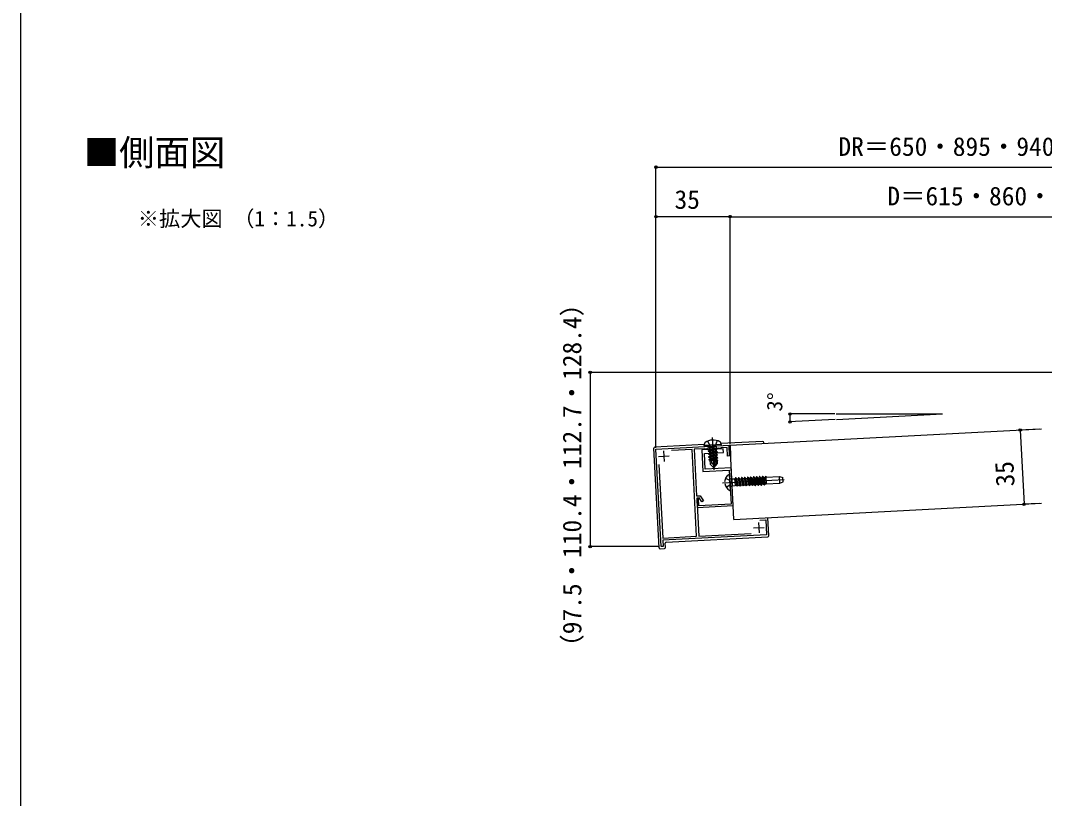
# Model space of a CAD drawing. Units: millimetres, scale not verified. Extents: x -736 to 735, y -1104 to 1095.
# Drawn here: x -735 to -11, y -554 to -4 of the extents above; entities that cross this region are included whole.
import ezdxf
from ezdxf.enums import TextEntityAlignment as Align

# ---------------------------------------------------------------- set-up
doc = ezdxf.new("R2010")
doc.units = ezdxf.units.MM
doc.header["$LTSCALE"] = 4
for name, color, linetype in [('0-1_USER1', 3, 'Continuous'), ('0-2_YKK_11', 7, 'Continuous'), ('0-3_YKK_12', 2, 'Continuous'), ('0-4_YKK_13', 4, 'Continuous'), ('0-5_YKK_D', 6, 'Continuous'), ('0-6_YKK_ZWAK', 7, 'Continuous')]:
    doc.layers.add(name, color=color, linetype=linetype)
doc.styles.add('ＭＳ ゴシック', font='')
doc.styles.get('ＭＳ ゴシック').set_extended_font_data('MS Gothic')

msp = doc.modelspace()

# ---------------------------------------------------------------- linework, layer by layer
at = {"layer": '0-2_YKK_11'}
for p, q in [((-280.308, -308.376), (-279.915, -315.865)), ((-283.856, -312.317), (-276.366, -311.924)), ((-213.07, -358.926), (-212.677, -366.416)), ((-216.618, -362.867), (-209.129, -362.474))]:
    msp.add_line(p, q, dxfattribs=at)
for points in [[(-212.168, -357.377), (-207.905, -357.153), (-207.356, -367.639), (-280.755, -371.485), (-280.52, -375.979), (-282.018, -376.058), (-285.629, -307.152), (-233.95, -304.444), (-233.557, -311.934), (-235.055, -312.012), (-235.369, -306.02), (-239.501, -306.237), (-239.903, -306.54), (-241.292, -306.612), (-241.723, -306.353), (-249.388, -306.755), (-249.789, -307.058), (-251.178, -307.131), (-251.609, -306.872), (-258.587, -307.237), (-256.86, -340.192), (-254.286, -340.057), (-251.975, -343.616), (-253.233, -344.433), (-255.072, -341.6), (-256.782, -341.69), (-255.369, -368.653), (-218.393, -366.715)], [(-283.557, -318.032), (-280.834, -369.988), (-256.867, -368.731), (-260.085, -307.316), (-274.592, -308.076)]]:
    msp.add_lwpolyline(points, dxfattribs=at)
msp.add_lwpolyline([(-230.963, -347.097), (-232.369, -320.284), (-250.793, -321.249), (-251.366, -310.314), (-237.885, -309.608), (-238.026, -306.912), (-244.829, -307.268), (-245.095, -307.462), (-245.918, -307.505), (-246.202, -307.34), (-253.305, -307.712), (-252.505, -322.991), (-233.78, -322.01), (-232.524, -345.977), (-255.293, -347.17), (-255.56, -342.077), (-256.033, -341.652), (-256.742, -342.44), (-256.428, -348.432)], close=True, dxfattribs=at)
at = {"layer": '0-3_YKK_12'}
msp.add_line((-230.453, -356.832), (-13.111, -345.449), dxfattribs=at)
msp.add_lwpolyline([(-230.453, -356.832), (-233.201, -304.404), (-13.111, -292.877)], dxfattribs=at)
at = {"layer": '0-4_YKK_13'}
for p, q in [((-251.441, -303.859), (-286.456, -305.694)), ((-251.534, -304.614), (-251.385, -303.401)), ((-239.55, -303.986), (-251.534, -304.614)), ((-245.957, -298.88), (-244.756, -321.798)), ((-239.55, -303.986), (-239.825, -302.796)), ((-210.061, -301.69), (-239.721, -303.244)), ((-239.55, -303.986), (-239.643, -304.742)), ((-209.234, -303.148), (-209.273, -302.4)), ((-283.476, -376.885), (-287.166, -306.482)), ((-251.534, -304.614), (-251.362, -305.357)), ((-239.643, -304.742), (-251.362, -305.357)), ((-248.612, -308.407), (-242.376, -307.028)), ((-248.612, -308.407), (-247.814, -307.888)), ((-248.612, -308.407), (-248.605, -308.556)), ((-242.368, -307.178), (-248.605, -308.556)), ((-248.605, -308.556), (-247.756, -308.989)), ((-248.597, -306.188), (-243.252, -305.007)), ((-248.597, -306.188), (-247.798, -305.669)), ((-248.597, -306.188), (-248.589, -306.338)), ((-248.597, -306.188), (-248.589, -306.338)), ((-243.244, -305.156), (-248.589, -306.338)), ((-248.589, -306.338), (-247.741, -306.77)), ((-248.503, -310.504), (-242.266, -309.125)), ((-248.503, -310.504), (-247.704, -309.985)), ((-248.503, -310.504), (-248.495, -310.654)), ((-242.258, -309.275), (-248.495, -310.654)), ((-248.495, -310.654), (-247.646, -311.086)), ((-248.393, -312.601), (-242.156, -311.223)), ((-242.148, -311.372), (-248.385, -312.751)), ((-247.866, -306.892), (-247.814, -307.888)), ((-243.225, -306.596), (-247.814, -307.888)), ((-247.809, -305.471), (-247.798, -305.669)), ((-243.252, -305.007), (-247.798, -305.669)), ((-243.167, -307.697), (-247.756, -308.989)), ((-247.756, -308.989), (-247.704, -309.985)), ((-247.741, -306.77), (-243.244, -305.156)), ((-243.115, -308.693), (-247.704, -309.985)), ((-243.057, -309.794), (-247.646, -311.086)), ((-247.646, -311.086), (-247.594, -312.082)), ((-243.005, -310.79), (-247.594, -312.082)), ((-243.252, -305.007), (-243.244, -305.156)), ((-243.165, -305.227), (-243.1, -306.474)), ((-242.251, -306.907), (-243.1, -306.474)), ((-242.243, -307.057), (-243.042, -307.575)), ((-243.042, -307.575), (-242.99, -308.571)), ((-242.141, -309.004), (-242.99, -308.571)), ((-242.133, -309.154), (-242.932, -309.673)), ((-242.932, -309.673), (-242.88, -310.669)), ((-242.031, -311.101), (-242.88, -310.669)), ((-242.023, -311.251), (-242.822, -311.77)), ((-242.251, -306.907), (-242.243, -307.057)), ((-242.141, -309.004), (-242.133, -309.154)), ((-242.031, -311.101), (-242.023, -311.251)), ((-233.569, -305.08), (-233.562, -305.078)), ((-233.112, -308.017), (-233.074, -308.017)), ((-233.112, -310.259), (-233.074, -310.259)), ((-248.393, -312.601), (-247.594, -312.082)), ((-248.393, -312.601), (-248.385, -312.751)), ((-248.385, -312.751), (-247.536, -313.183)), ((-248.283, -314.698), (-243.97, -313.745)), ((-248.283, -314.698), (-247.484, -314.179)), ((-248.158, -314.576), (-248.15, -314.726)), ((-243.881, -313.783), (-248.15, -314.726)), ((-248.15, -314.726), (-247.301, -315.159)), ((-242.947, -311.891), (-247.536, -313.183)), ((-247.536, -313.183), (-247.484, -314.179)), ((-247.533, -315.041), (-247.386, -317.841)), ((-244.271, -315.499), (-247.5, -315.669)), ((-243.836, -313.152), (-247.484, -314.179)), ((-246.137, -316.676), (-247.386, -317.841)), ((-244.942, -320.041), (-247.386, -317.841)), ((-243.982, -314.224), (-247.301, -315.159)), ((-244.226, -315.304), (-245.07, -315.541)), ((-244.825, -317.975), (-244.942, -320.041)), ((-243.715, -313.046), (-244.825, -317.975)), ((-244.825, -317.975), (-244.718, -320.029)), ((-243.062, -312.884), (-244.526, -319.382)), ((-242.752, -317.411), (-244.526, -319.382)), ((-244.493, -320.017), (-242.293, -317.574)), ((-242.77, -312.766), (-243.088, -312.855)), ((-242.978, -313.101), (-242.752, -317.411)), ((-242.961, -313.428), (-241.921, -313.198)), ((-241.913, -313.348), (-242.953, -313.578)), ((-242.407, -315.402), (-242.856, -315.425)), ((-242.822, -311.77), (-242.77, -312.766)), ((-241.921, -313.198), (-242.77, -312.766)), ((-242.293, -317.574), (-242.752, -317.411)), ((-242.712, -313.867), (-242.66, -314.863)), ((-241.966, -315.217), (-242.407, -315.402)), ((-242.407, -315.402), (-242.293, -317.574)), ((-241.921, -313.198), (-241.913, -313.348)), ((-244.942, -320.041), (-244.493, -320.017)), ((-244.526, -319.382), (-244.493, -320.017)), ((-233.027, -336.082), (-233.592, -325.31)), ((-238.552, -330.971), (-194.87, -328.682)), ((-236.415, -327.78), (-233.625, -328.993)), ((-236.093, -333.921), (-233.445, -332.423)), ((-232.623, -330.66), (-233.625, -328.993)), ((-232.623, -330.66), (-233.445, -332.423)), ((-233.261, -327.837), (-232.078, -328.198)), ((-232.963, -333.535), (-231.824, -333.052)), ((-232.078, -328.198), (-229.981, -328.089)), ((-232.078, -328.198), (-231.824, -333.052)), ((-231.824, -333.052), (-229.727, -332.942)), ((-229.981, -328.089), (-229.727, -332.942)), ((-229.972, -328.268), (-229.694, -328.254)), ((-229.736, -332.762), (-228.509, -332.698)), ((-229.301, -327.482), (-229.694, -328.254)), ((-229.694, -328.254), (-228.509, -332.698)), ((-229.151, -327.474), (-229.301, -327.482)), ((-229.301, -327.482), (-228.038, -333.424)), ((-229.151, -327.474), (-228.679, -328.201)), ((-229.151, -327.474), (-227.888, -333.416)), ((-228.679, -328.201), (-227.495, -332.645)), ((-228.678, -328.201), (-227.582, -328.143)), ((-228.038, -333.424), (-228.509, -332.698)), ((-227.888, -333.416), (-227.495, -332.645)), ((-227.188, -327.371), (-227.582, -328.143)), ((-227.582, -328.143), (-226.397, -332.587)), ((-227.493, -332.645), (-226.397, -332.587)), ((-227.039, -327.364), (-227.188, -327.371)), ((-227.188, -327.371), (-225.925, -333.313)), ((-227.039, -327.364), (-226.567, -328.09)), ((-227.039, -327.364), (-225.776, -333.306)), ((-226.567, -328.09), (-225.382, -332.534)), ((-226.566, -328.09), (-225.469, -328.032)), ((-225.925, -333.313), (-226.397, -332.587)), ((-225.776, -333.306), (-225.382, -332.534)), ((-225.076, -327.261), (-225.469, -328.032)), ((-225.469, -328.032), (-224.285, -332.476)), ((-225.381, -332.534), (-224.285, -332.476)), ((-224.927, -327.253), (-225.076, -327.261)), ((-225.076, -327.261), (-223.813, -333.203)), ((-224.927, -327.253), (-224.455, -327.979)), ((-224.927, -327.253), (-223.664, -333.195)), ((-224.455, -327.979), (-223.27, -332.423)), ((-224.453, -327.979), (-223.357, -327.922)), ((-223.813, -333.203), (-224.285, -332.476)), ((-223.664, -333.195), (-223.27, -332.423)), ((-222.964, -327.15), (-223.357, -327.922)), ((-223.357, -327.922), (-222.173, -332.366)), ((-223.269, -332.423), (-222.173, -332.366)), ((-222.814, -327.142), (-222.964, -327.15)), ((-222.964, -327.15), (-221.701, -333.092)), ((-222.814, -327.142), (-222.343, -327.869)), ((-222.814, -327.142), (-221.551, -333.084)), ((-222.343, -327.869), (-221.158, -332.313)), ((-222.341, -327.868), (-221.245, -327.811)), ((-221.701, -333.092), (-222.173, -332.366)), ((-221.701, -333.092), (-221.551, -333.084)), ((-221.551, -333.084), (-221.158, -332.313)), ((-220.852, -327.039), (-221.245, -327.811)), ((-221.245, -327.811), (-220.061, -332.255)), ((-221.157, -332.313), (-220.061, -332.255)), ((-220.702, -327.032), (-220.852, -327.039)), ((-220.852, -327.039), (-219.589, -332.981)), ((-220.702, -327.032), (-220.231, -327.758)), ((-220.702, -327.032), (-219.439, -332.974)), ((-220.231, -327.758), (-219.046, -332.202)), ((-220.229, -327.758), (-219.133, -327.7)), ((-219.589, -332.981), (-220.061, -332.255)), ((-219.589, -332.981), (-219.439, -332.974)), ((-219.439, -332.974), (-219.046, -332.202)), ((-218.74, -326.929), (-219.133, -327.7)), ((-219.133, -327.7), (-217.949, -332.144)), ((-219.045, -332.202), (-217.949, -332.144)), ((-218.59, -326.921), (-218.74, -326.929)), ((-218.74, -326.929), (-217.477, -332.871)), ((-218.59, -326.921), (-218.119, -327.647)), ((-218.59, -326.921), (-217.327, -332.863)), ((-218.119, -327.647), (-216.934, -332.091)), ((-218.117, -327.647), (-217.021, -327.59)), ((-217.477, -332.871), (-217.949, -332.144)), ((-217.477, -332.871), (-217.327, -332.863)), ((-217.327, -332.863), (-216.934, -332.091)), ((-216.628, -326.818), (-217.021, -327.59)), ((-217.021, -327.59), (-215.837, -332.034)), ((-216.933, -332.091), (-215.837, -332.034)), ((-216.478, -326.81), (-216.628, -326.818)), ((-216.628, -326.818), (-215.365, -332.76)), ((-216.478, -326.81), (-216.006, -327.536)), ((-216.478, -326.81), (-215.215, -332.752)), ((-216.006, -327.536), (-214.822, -331.981)), ((-216.005, -327.536), (-214.909, -327.479)), ((-215.365, -332.76), (-215.837, -332.034)), ((-215.365, -332.76), (-215.215, -332.752)), ((-215.215, -332.752), (-214.822, -331.981)), ((-214.516, -326.707), (-214.909, -327.479)), ((-214.909, -327.479), (-213.724, -331.923)), ((-214.821, -331.98), (-213.724, -331.923)), ((-214.366, -326.699), (-214.516, -326.707)), ((-214.516, -326.707), (-213.253, -332.649)), ((-214.366, -326.699), (-213.894, -327.426)), ((-214.366, -326.699), (-213.103, -332.641)), ((-213.894, -327.426), (-212.71, -331.87)), ((-213.893, -327.426), (-212.797, -327.368)), ((-213.253, -332.649), (-213.724, -331.923)), ((-213.253, -332.649), (-213.103, -332.641)), ((-213.103, -332.641), (-212.71, -331.87)), ((-212.404, -326.597), (-212.797, -327.368)), ((-212.797, -327.368), (-211.612, -331.812)), ((-212.708, -331.87), (-211.612, -331.812)), ((-212.254, -326.589), (-212.404, -326.597)), ((-212.404, -326.597), (-211.141, -332.539)), ((-212.254, -326.589), (-211.782, -327.315)), ((-212.254, -326.589), (-210.991, -332.531)), ((-211.782, -327.315), (-210.598, -331.759)), ((-211.781, -327.315), (-210.685, -327.258)), ((-211.141, -332.539), (-211.612, -331.812)), ((-211.141, -332.539), (-210.991, -332.531)), ((-210.991, -332.531), (-210.598, -331.759)), ((-210.292, -326.486), (-210.685, -327.258)), ((-210.685, -327.258), (-209.5, -331.702)), ((-210.596, -331.759), (-209.5, -331.702)), ((-210.142, -326.478), (-210.292, -326.486)), ((-210.292, -326.486), (-209.029, -332.428)), ((-210.142, -326.478), (-209.67, -327.204)), ((-210.142, -326.478), (-208.879, -332.42)), ((-209.67, -327.204), (-208.486, -331.648)), ((-209.669, -327.204), (-208.573, -327.147)), ((-209.029, -332.428), (-209.5, -331.702)), ((-209.029, -332.428), (-208.879, -332.42)), ((-208.879, -332.42), (-208.486, -331.648)), ((-208.18, -326.375), (-208.573, -327.147)), ((-208.573, -327.147), (-207.81, -330.007)), ((-208.484, -331.648), (-207.726, -331.609)), ((-208.03, -326.367), (-208.18, -326.375)), ((-208.18, -326.375), (-207.942, -327.492)), ((-208.03, -326.367), (-207.999, -326.415)), ((-208.03, -326.367), (-207.992, -326.546)), ((-207.999, -326.415), (-207.717, -331.782)), ((-207.971, -326.941), (-198.234, -326.431)), ((-207.717, -331.782), (-197.981, -331.272)), ((-197.981, -331.272), (-195.777, -330.337)), ((-195.777, -330.337), (-195.945, -327.131)), ((-228.038, -333.424), (-227.888, -333.416)), ((-225.925, -333.313), (-225.776, -333.306)), ((-223.813, -333.203), (-223.664, -333.195)), ((-205.819, -368.309), (-206.486, -355.576)), ((-278.43, -372.866), (-206.528, -369.097)), ((-278.983, -376.65), (-279.14, -373.654)), ((-282.688, -377.595), (-279.692, -377.438))]:
    msp.add_line(p, q, dxfattribs=at)
for points in [[(-249.143, -301.516), (-247.231, -304.895), (-245.468, -305.717)], [(-242.252, -301.155), (-243.8, -304.716), (-245.468, -305.717)], [(-244.825, -317.975), (-246.137, -316.676), (-246.301, -315.606)], [(-241.913, -313.348), (-242.712, -313.867), (-242.934, -313.929)], [(-241.966, -315.217), (-242.66, -314.863), (-242.882, -314.925)], [(-197.981, -331.272), (-198.234, -326.431), (-195.945, -327.131)]]:
    msp.add_lwpolyline(points, dxfattribs=at)
msp.add_lwpolyline([(-233.95, -304.444), (-233.201, -304.404), (-232.808, -311.894), (-233.557, -311.934)], close=True, dxfattribs=at)
for centre, radius, start, end in [((-250.045, -303.566), 1.35, 125.05588, 173), ((-245.22, -310.442), 9.75, 60.94412, 125.05588), ((-241.14, -303.099), 1.35, 13, 60.94412), ((-210.022, -302.439), 0.75, 3, 93), ((-286.417, -306.443), 0.75, 93, 183), ((-248.108, -305.486), 0.3, 3, 93), ((-242.866, -305.212), 0.3, 93, 183), ((-243.35, -313.12), 0.372, 3, 168.52934), ((-230.763, -330.563), 6.3, 120.28096, 177.19227), ((-233.823, -325.322), 0.232, 3, 120.28096), ((-230.763, -330.563), 6.3, 188.80773, 245.71904), ((-233.174, -327.55), 0.3, 183, 253), ((-233.258, -336.095), 0.232, 245.71904, 3), ((-232.846, -333.811), 0.3, 113, 183), ((-206.568, -368.349), 0.75, 273, 3), ((-278.391, -373.615), 0.75, 93, 183), ((-282.727, -376.846), 0.75, 183, 273), ((-279.731, -376.689), 0.75, 273, 3)]:
    msp.add_arc(centre, radius, start, end, dxfattribs=at)
at = {"layer": '0-5_YKK_D'}
for p, q in [((-285.629, -306.152), (-285.629, -106.9)), ((-285.629, -107.9), (247.5, -107.9)), ((-285.629, -306.152), (-285.629, -141.9)), ((-233.201, -142.9), (-285.629, -142.9)), ((-233.201, -303.404), (-233.201, -141.9)), ((-233.201, -303.404), (-233.201, -141.9)), ((-233.201, -142.9), (247.5, -142.9)), ((201.512, -252.9), (-333.166, -252.9)), ((-332.166, -252.9), (-332.166, -376.058)), ((-159.113, -282.255), (-191.933, -282.255)), ((-158.113, -282.255), (-83.113, -282.255)), ((-158.01, -286.18), (-83.113, -282.255)), ((-159.009, -286.232), (-191.784, -287.95)), ((-14.109, -292.93), (-29.089, -293.714)), ((-28.09, -293.662), (-25.344, -346.09)), ((-14.109, -345.502), (-26.343, -346.142)), ((-283.018, -376.058), (-333.166, -376.058))]:
    msp.add_line(p, q, dxfattribs=at)
for centre, radius in [((-285.629, -107.9), 0.875), ((-285.629, -142.9), 0.875), ((-233.201, -142.9), 0.875), ((-233.201, -142.9), 0.875), ((-332.166, -252.9), 0.875), ((-190.933, -282.255), 0.85), ((-190.785, -287.897), 0.85), ((-28.09, -293.662), 0.875), ((-25.344, -346.09), 0.875), ((-332.166, -376.058), 0.875)]:
    msp.add_circle(centre, radius, dxfattribs=at)
msp.add_arc((-83.113, -282.255), 107.82, 180, 183, dxfattribs=at)
at = {"layer": '0-6_YKK_ZWAK'}
msp.add_line((-735, 1039.1), (-735, -1102.9), dxfattribs=at)

# ---------------------------------------------------------------- texts
at = {"layer": '0-1_USER1', "style": 'ＭＳ ゴシック'}
for s, height, p in [('■側面図', 18.33, (-690.256, -112.161)), ('※拡大図 （1：1.5）', 11, (-652.07, -153.045))]:
    msp.add_text(s, height=height, dxfattribs=at).set_placement(p, align=Align.BOTTOM_LEFT)
at = {"layer": '0-5_YKK_D', "style": 'ＭＳ ゴシック'}
for s, p in [('DR＝650・895・940・1,240', (-156.621, -103.845)), ('D＝615・860・905・1,205', (-122.021, -138.845)), ('35', (-272.506, -141.3))]:
    msp.add_text(s, height=13.2, dxfattribs=at).set_placement(p, align=Align.BOTTOM_LEFT)
for s, height, rotation, p in [('（97.5・110.4・112.7・128.4）', 13.2, 90, (-334.439, -455.973)), ('3°', 11, 84.579, (-193.319, -281.128)), ('35', 13.2, 92.998, (-28.03, -333.054))]:
    msp.add_text(s, height=height, rotation=rotation, dxfattribs=at).set_placement(p, align=Align.BOTTOM_LEFT)

doc.saveas('drawing.dxf')
